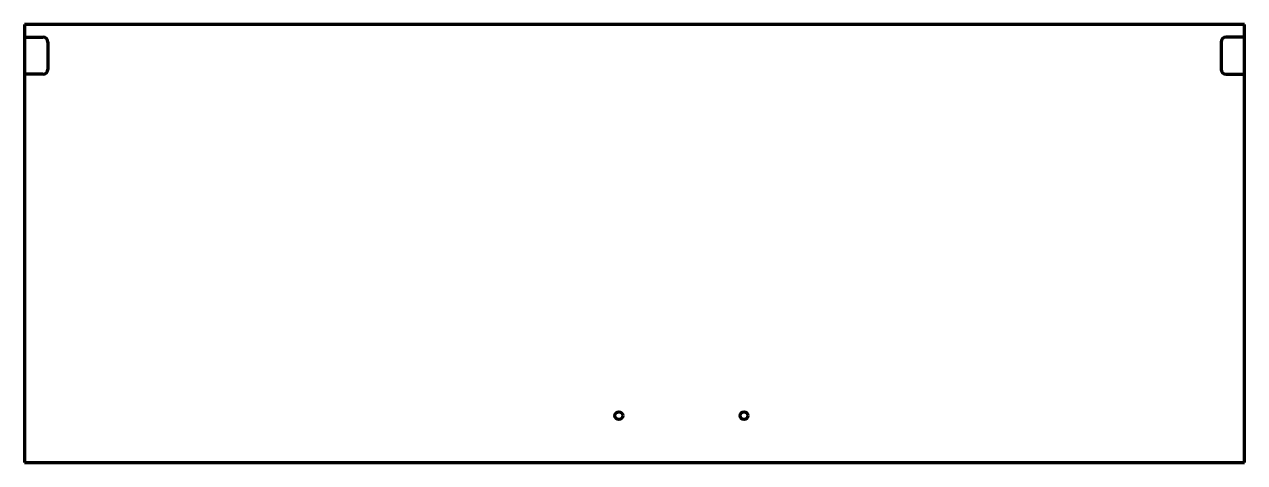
# Model space of a CAD drawing. Header units: inches. Extents: x -78 to 0, y 0 to 28.
import ezdxf

# ---------------------------------------------------------------- set-up
doc = ezdxf.new("R2010")
doc.units = ezdxf.units.IN
doc.header["$MEASUREMENT"] = 0
doc.layers.get('0').update_dxf_attribs({"linetype": 'CONTINUOUS'})
doc.layers.add('1', color=7, linetype='CONTINUOUS')

msp = doc.modelspace()

# ---------------------------------------------------------------- linework, layer by layer
at = {"color": 7, "lineweight": 90}
for p, q in [((0, 28), (-78, 28)), ((-78, 28), (-78, 0)), ((0, 0), (0, 28)), ((-78, 0), (0, 0))]:
    msp.add_line(p, q, dxfattribs=at)
at = {"layer": '1', "color": 1, "lineweight": 90}
for p, q in [((-78, 27.1875), (-76.8125, 27.1875)), ((-76.5, 26.875), (-76.5, 25.125)), ((-1.5, 26.875), (-1.5, 25.125)), ((0, 27.1875), (-1.1875, 27.1875)), ((-76.8125, 24.8125), (-78, 24.8125)), ((-1.1875, 24.8125), (0, 24.8125))]:
    msp.add_line(p, q, dxfattribs=at)
for centre in [(-40, 3), (-32, 3)]:
    msp.add_circle(centre, 0.25, dxfattribs=at)
for centre, start, end in [((-76.8125, 26.875), 0, 90), ((-1.1875, 26.875), 90, 180), ((-76.8125, 25.125), 270, 0), ((-1.1875, 25.125), 180, 270)]:
    msp.add_arc(centre, 0.3125, start, end, dxfattribs=at)

doc.saveas('drawing.dxf')
